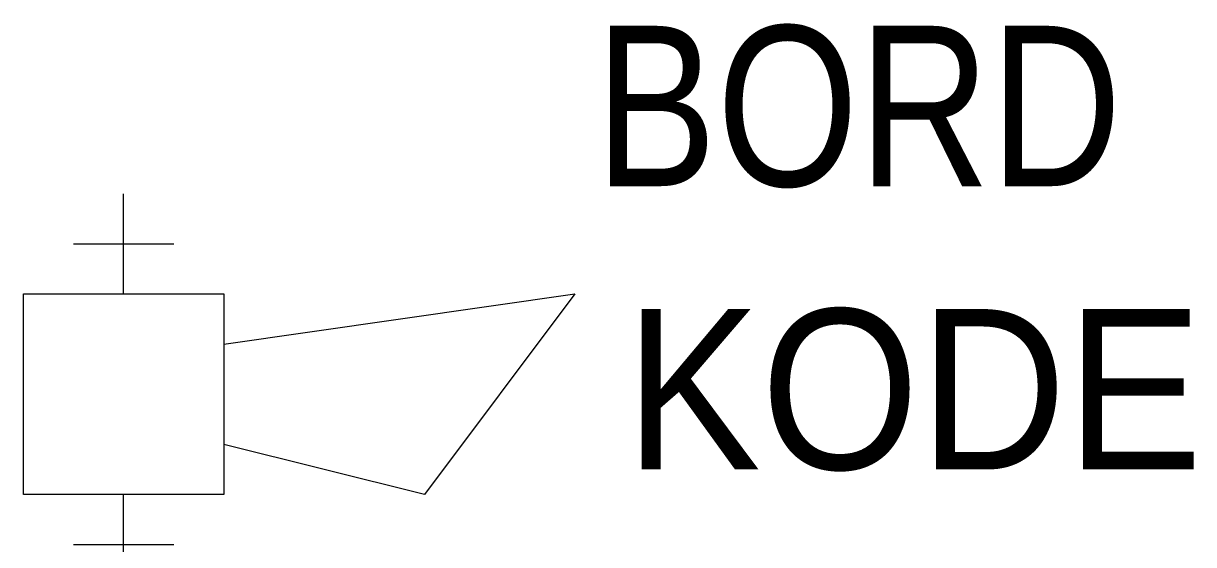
# Model space of a CAD drawing. Extents: x 103 to 126.3, y 234 to 244.4.
import ezdxf

# ---------------------------------------------------------------- set-up
doc = ezdxf.new("R2010")
doc.units = 0
doc.header["$PDMODE"] = 2
doc.linetypes.add('DASHED', pattern=[0])
for name, color, linetype in [('1', 8, 'CONTINUOUS'), ('11', 30, 'DASHED'), ('12', 30, 'DASHED'), ('3', 30, 'CONTINUOUS'), ('C', 7, 'CONTINUOUS')]:
    doc.layers.add(name, color=color, linetype=linetype)

msp = doc.modelspace()

# ---------------------------------------------------------------- linework, layer by layer
at = {"layer": '1', "color": 0}
for p, q in [((105, 239), (105, 240)), ((105, 234), (105, 235))]:
    msp.add_line(p, q, dxfattribs=at)
at = {"layer": '3', "color": 0}
for p, q in [((103, 235), (103, 239)), ((103, 239), (107, 239)), ((107, 238), (114, 239)), ((107, 239), (107, 235)), ((114, 239), (111, 235)), ((111, 235), (107, 236)), ((107, 235), (103, 235))]:
    msp.add_line(p, q, dxfattribs=at)
at = {"layer": 'C', "color": 0}
for p in [(105, 240), (105, 234)]:
    msp.add_point(p, dxfattribs=at)

# ---------------------------------------------------------------- texts
at = {"layer": '11', "color": 0, "width": 0.85}
msp.add_attdef('BORD', (114.405, 241.151), '', height=3.2, dxfattribs=at)
at = {"layer": '12', "color": 0, "width": 0.95}
msp.add_attdef('KODE', (115, 235.5), '-H', height=3.2, dxfattribs=at)

doc.saveas('drawing.dxf')
